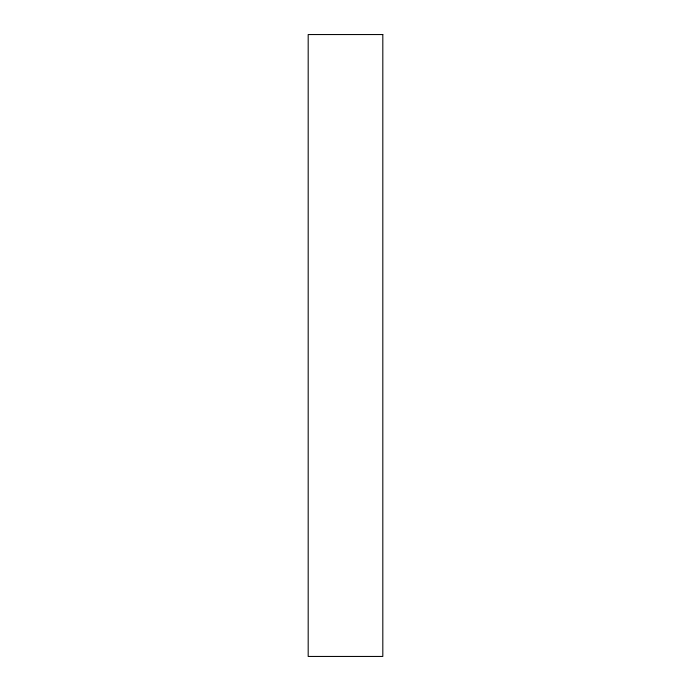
<?xml version="1.0" encoding="UTF-8"?>
<svg xmlns="http://www.w3.org/2000/svg" width="691" height="691" viewBox="0 0 691 691"><rect width="100%" height="100%" fill="white"/><g stroke="black" fill="none" stroke-linecap="round" stroke-linejoin="round"><path stroke-width="1.04" d="M382.814 34.55L308.186 34.55L308.186 656.45L382.814 656.45L382.814 34.55"/></g></svg>
